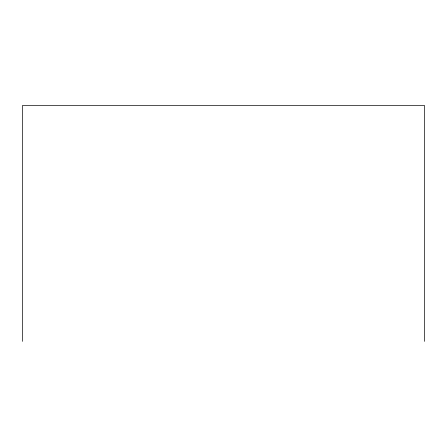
<?xml version="1.0" encoding="UTF-8"?>
<svg xmlns="http://www.w3.org/2000/svg" width="447" height="447" viewBox="0 0 447 447"><rect width="100%" height="100%" fill="white"/><g stroke="black" fill="none" stroke-linecap="round" stroke-linejoin="round"><path stroke-width="0.67" d="M424.65 341.374L424.65 105.626L22.35 105.626L22.35 341.374"/></g></svg>
